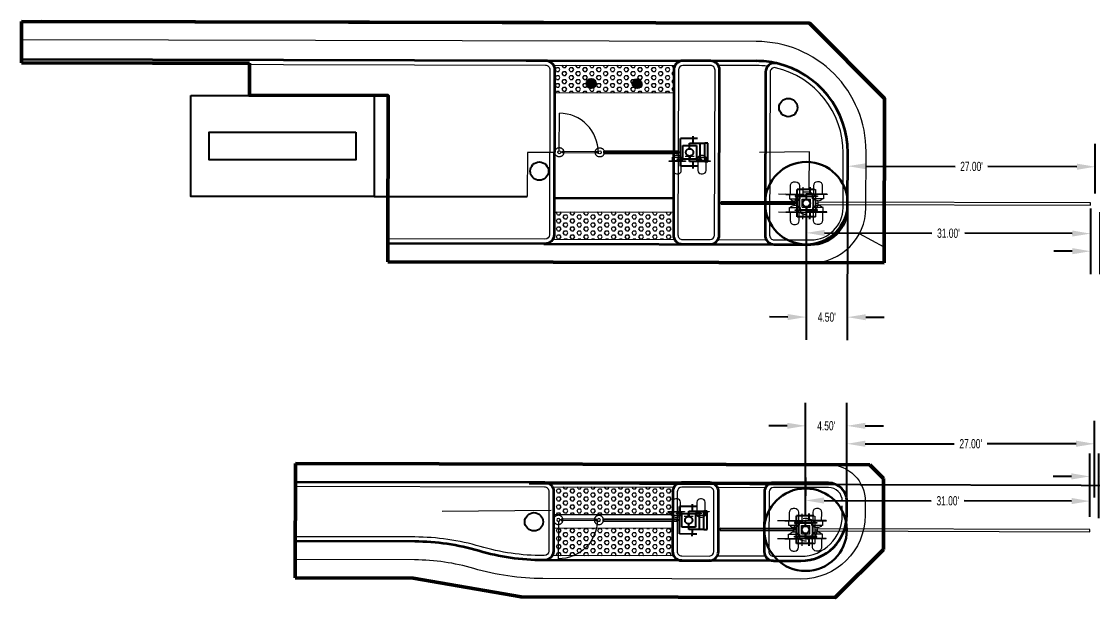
# Model space of a CAD drawing. Extents: x 6427214 to 6444634, y 1882940 to 1890436.
# Drawn here: x 6444254.3 to 6444371.1, y 1883913 to 1883975.8 of the extents above; entities that cross this region are included whole.
import ezdxf
from ezdxf.lldxf.tags import DXFTag

# ---------------------------------------------------------------- set-up
doc = ezdxf.new("R2010")
doc.units = 0
doc.header["$LTSCALE"] = 20
doc.header["$MEASUREMENT"] = 0
doc.linetypes.add('0', pattern=[2, 1, 0, 1])
doc.linetypes.add('DASHED2', pattern=[0.375, 0.25, -0.125])
doc.layers.add('$_VPORT-1', color=11, linetype='Continuous', plot=False)
for name, color, linetype, lineweight, plot in [('00_GID_Arm FDN', 7, 'DASHED2', 13, False), ('00_GID_Ped Gate FDN', 7, 'DASHED2', 13, False), ('C-ROAD_4.5 ft Offset', 210, 'Continuous', 30, False)]:
    doc.layers.add(name, color=color, linetype=linetype, lineweight=lineweight, plot=plot)
for name, color, linetype, lineweight in [('00_GID_Gate Details', 4, 'Continuous', 13), ('00_GID_Ped Swing Gate', 4, 'Continuous', 13), ('C-ROAD-Back of Curb', 102, 'Continuous', 13), ('C-ROAD-CURB', 3, 'Continuous', 35), ('C-ROAD-EG', 3, 'Continuous', 20), ('C-ROAD-FENC', 2, 'METRO FENCELINE1', 20), ('C-ROAD-TRUNCATED DOME', 2, 'Continuous', 13), ('C-ROADWAY SW', 4, 'Continuous', 30), ('C-SAWCUT & JOIN', 50, 'Continuous', 50), ('VF-TOPO-CONC-LIPG-LINE-', 253, 'Continuous', 25)]:
    doc.layers.add(name, color=color, linetype=linetype, lineweight=lineweight)
for name, color, linetype in [('C-FENC', 2, 'METRO FENCELINE1'), ('C-GATE-ARM', 3, '0'), ('C-GATE-PED ARM', 2, '0'), ('C-GATE-SWING', 2, '0'), ('C-RAIL-GATE-ARM', 2, 'Continuous'), ('C-ROAD', 7, 'Continuous'), ('C-SGNL-HS', 3, 'Continuous'), ('C-SGNL-HS-FNC', 2, 'FENCELINE2'), ('P-SIGEQ-POLES', 3, 'Continuous')]:
    doc.layers.add(name, color=color, linetype=linetype)
doc.styles.add('Arial Narrow', font='ARIALN.TTF', dxfattribs={"width": 0.8, "height": 1})
doc.styles.get("Standard").update_dxf_attribs({"font": 'arial.ttf'})
doc.linetypes.add('FENCELINE2', pattern='A,0.25,-0.1,[132,ltypeshp.shx,S=0.1,R=0,X=-0.1,Y=0],-0.1,1', length=1.45)
doc.linetypes.add('METRO FENCELINE1', pattern='A,0.125,-0.05,[133,ltypeshp.shx,S=0.025,R=0,X=-0.05,Y=0],0.125', length=0.3)
tags = doc.linetypes.add('METRO FENCELINE3', pattern='A,0.125,-0.025,["X",Standard,S=0.05,R=0,X=-0.023,Y=-0.025],-0.025,0.125', length=0.3).pattern_tags.tags
tags[6] = DXFTag(74, 10)
doc.dimstyles.new('DIM-20', dxfattribs={"dimscale": 20, "dimtxt": 1, "dimasz": 0.1, "dimexe": 0.125, "dimexo": 0.025, "dimgap": 0.03, "dimtad": 0, "dimzin": 0, "dimdsep": 46, "dimtxsty": 'Arial Narrow', "dimcen": 0.04, "dimclrd": 256, "dimclre": 256, "dimclrt": 256, "dimaunit": 1, "dimadec": 3, "dimazin": 2, "dimtfac": 1, "dimtofl": 0, "dimtmove": 0, "dimatfit": 3, "dimfxl": 1, "dimtfillclr": 256, "dimtolj": 1, "dimtzin": 0, "dimlwd": -1, "dimlwe": -1, "dimarcsym": 0})
pattern_1 = [(0, (0, 0), (0, 0.433012701892), [0.25, -0.5]), (120, (0, 0), (-0.375, -0.216506350946), [0.25, -0.5]), (60, (0.25, 0), (-0.375, 0.216506350946), [0.25, -0.5])]

# ---------------------------------------------------------------- blocks, each defined once
blk = doc.blocks.new('*D925')
at = {"layer": '$_VPORT-1', "transparency": 16777216}
for p, q in [((6444339.88, 1883955.48), (6444339.87, 1883950.24)), ((6444370.88, 1883955.41), (6444370.87, 1883950.16)), ((6444341.88, 1883952.73), (6444353.58, 1883952.71)), ((6444368.88, 1883952.67), (6444357.17, 1883952.7))]:
    blk.add_line(p, q, dxfattribs=at)
for points in [[(6444341.88, 1883953.07), (6444341.88, 1883952.4), (6444339.88, 1883952.74)], [(6444368.88, 1883953), (6444368.88, 1883952.34), (6444370.88, 1883952.66)]]:
    blk.add_solid(points, dxfattribs=at)
at = {"layer": 'Defpoints', "color": 0, "transparency": 16777216}
for p in [(6444339.89, 1883955.98), (6444370.89, 1883955.91), (6444370.88, 1883952.66)]:
    blk.add_point(p, dxfattribs=at)
at = {"layer": '$_VPORT-1', "transparency": 16777216, "insert": (6444355.38, 1883952.7), "char_height": 1, "attachment_point": 5, "rotation": 359.8667, "style": 'Arial Narrow'}
blk.add_mtext("\\A1;31.00'", dxfattribs=at)
blk = doc.blocks.new('*D927')
at = {"layer": '$_VPORT-1', "transparency": 16777216}
for p, q in [((6444339.8, 1883921.98), (6444339.81, 1883926.06)), ((6444370.8, 1883921.91), (6444370.81, 1883925.99)), ((6444341.81, 1883923.55), (6444353.51, 1883923.53)), ((6444368.81, 1883923.49), (6444357.1, 1883923.52))]:
    blk.add_line(p, q, dxfattribs=at)
for points in [[(6444341.81, 1883923.89), (6444341.81, 1883923.22), (6444339.81, 1883923.56)], [(6444368.81, 1883923.83), (6444368.81, 1883923.16), (6444370.81, 1883923.49)]]:
    blk.add_solid(points, dxfattribs=at)
at = {"layer": 'Defpoints', "color": 0, "transparency": 16777216}
for p in [(6444370.81, 1883923.49), (6444339.8, 1883921.48), (6444370.8, 1883921.41)]:
    blk.add_point(p, dxfattribs=at)
at = {"layer": '$_VPORT-1', "transparency": 16777216, "insert": (6444355.31, 1883923.52), "char_height": 1, "attachment_point": 5, "rotation": 359.8708, "style": 'Arial Narrow'}
blk.add_mtext("\\A1;31.00'", dxfattribs=at)
blk = doc.blocks.new('*D929')
at = {"layer": '$_VPORT-1', "transparency": 16777216}
for p, q in [((6444344.39, 1883957.09), (6444344.4, 1883962.51)), ((6444371.39, 1883957.03), (6444371.4, 1883962.45)), ((6444346.4, 1883960.01), (6444356.1, 1883959.99)), ((6444369.4, 1883959.95), (6444359.69, 1883959.98))]:
    blk.add_line(p, q, dxfattribs=at)
for points in [[(6444346.4, 1883960.34), (6444346.39, 1883959.68), (6444344.4, 1883960.01)], [(6444369.4, 1883960.29), (6444369.39, 1883959.62), (6444371.4, 1883959.95)]]:
    blk.add_solid(points, dxfattribs=at)
at = {"layer": 'Defpoints', "color": 0, "transparency": 16777216}
for p in [(6444371.4, 1883959.95), (6444344.39, 1883956.59), (6444371.39, 1883956.53)]:
    blk.add_point(p, dxfattribs=at)
at = {"layer": '$_VPORT-1', "transparency": 16777216, "insert": (6444357.9, 1883959.98), "char_height": 1, "attachment_point": 5, "rotation": 359.8614, "style": 'Arial Narrow'}
blk.add_mtext("\\A1;27.00'", dxfattribs=at)
blk = doc.blocks.new('*D931')
at = {"layer": '$_VPORT-1', "transparency": 16777216}
for p, q in [((6444339.88, 1883955.48), (6444339.85, 1883941.06)), ((6444344.38, 1883955.47), (6444344.35, 1883941.05)), ((6444337.86, 1883943.56), (6444335.86, 1883943.57)), ((6444346.36, 1883943.54), (6444348.36, 1883943.54))]:
    blk.add_line(p, q, dxfattribs=at)
for points in [[(6444337.86, 1883943.89), (6444337.86, 1883943.23), (6444339.86, 1883943.56)], [(6444346.36, 1883943.87), (6444346.36, 1883943.21), (6444344.36, 1883943.55)]]:
    blk.add_solid(points, dxfattribs=at)
at = {"layer": 'Defpoints', "color": 0, "transparency": 16777216}
for p in [(6444339.89, 1883955.98), (6444344.39, 1883955.97), (6444344.36, 1883943.55)]:
    blk.add_point(p, dxfattribs=at)
at = {"layer": '$_VPORT-1', "transparency": 16777216, "insert": (6444342.11, 1883943.55), "char_height": 1, "attachment_point": 5, "rotation": 359.8659, "style": 'Arial Narrow'}
blk.add_mtext("\\A1;4.50'", dxfattribs=at)
blk = doc.blocks.new('*D932')
at = {"layer": '$_VPORT-1', "transparency": 16777216}
for p, q in [((6444370.89, 1883955.28), (6444370.89, 1883948.24)), ((6444371.88, 1883954.99), (6444371.88, 1883948.24)), ((6444368.89, 1883950.74), (6444366.89, 1883950.74)), ((6444373.88, 1883950.74), (6444375.88, 1883950.74))]:
    blk.add_line(p, q, dxfattribs=at)
for points in [[(6444368.89, 1883951.08), (6444368.89, 1883950.41), (6444370.89, 1883950.74)], [(6444373.88, 1883951.08), (6444373.88, 1883950.41), (6444371.88, 1883950.74)]]:
    blk.add_solid(points, dxfattribs=at)
at = {"layer": 'Defpoints', "color": 0, "transparency": 16777216}
for p in [(6444370.89, 1883955.78), (6444371.88, 1883955.49), (6444371.88, 1883950.74)]:
    blk.add_point(p, dxfattribs=at)
at = {"layer": '$_VPORT-1', "transparency": 16777216, "insert": (6444377.39, 1883950.74), "char_height": 1, "attachment_point": 5, "style": 'Arial Narrow'}
blk.add_mtext("\\A1;1.00'", dxfattribs=at)
blk = doc.blocks.new('*D933')
at = {"layer": '$_VPORT-1', "transparency": 16777216}
for p, q in [((6444370.8, 1883921.78), (6444370.8, 1883928.68)), ((6444371.8, 1883921.62), (6444371.8, 1883928.68)), ((6444368.8, 1883926.18), (6444366.8, 1883926.18)), ((6444373.8, 1883926.18), (6444375.8, 1883926.18))]:
    blk.add_line(p, q, dxfattribs=at)
for points in [[(6444368.8, 1883926.52), (6444368.8, 1883925.85), (6444370.8, 1883926.18)], [(6444373.8, 1883926.52), (6444373.8, 1883925.85), (6444371.8, 1883926.18)]]:
    blk.add_solid(points, dxfattribs=at)
at = {"layer": 'Defpoints', "color": 0, "transparency": 16777216}
for p in [(6444371.8, 1883926.18), (6444370.8, 1883921.28), (6444371.8, 1883921.12)]:
    blk.add_point(p, dxfattribs=at)
at = {"layer": '$_VPORT-1', "transparency": 16777216, "insert": (6444377.31, 1883926.18), "char_height": 1, "attachment_point": 5, "style": 'Arial Narrow'}
blk.add_mtext("\\A1;1.00'", dxfattribs=at)
blk = doc.blocks.new('*U968')
for p, q in [((1.2, 2.56), (1.68, 2.56)), ((1.68, 2.81), (1.68, 2.06)), ((1.68, 2.56), (3.08, 2.56)), ((3.08, 2.56), (3.08, -0.44)), ((0.08, 2.06), (0.08, 0.06)), ((0.43, 2.06), (0.08, 2.06)), ((0.43, 2.06), (0.43, 0.06)), ((0.43, 2.06), (2.08, 2.06)), ((0.91, 2.06), (0.91, 0.06)), ((1.33, 0.31), (1.33, 1.81)), ((1.33, 1.81), (2.83, 1.81)), ((2.08, 2.06), (2.08, 1.46)), ((2.83, 1.81), (2.83, 0.31)), ((3.38, 1.19), (11.38, 1.19)), ((3.38, 0.94), (3.38, 1.19)), ((11.38, 1.19), (11.38, 0.94)), ((0.08, 0.06), (0.43, 0.06)), ((2.08, 0.06), (0.43, 0.06)), ((2.83, 0.31), (1.33, 0.31)), ((1.68, 0.06), (1.68, -0.69)), ((2.08, 0.66), (2.08, 0.06)), ((3.08, 1.06), (3.38, 1.06)), ((11.38, 0.94), (3.38, 0.94)), ((1.2, -0.44), (1.68, -0.44)), ((1.68, -0.44), (3.08, -0.44))]:
    blk.add_line(p, q)
blk.add_circle((2.08, 1.06), 0.4)
blk = doc.blocks.new('*D922')
at = {"layer": '$_VPORT-1', "transparency": 16777216}
for p, q in [((6444339.8, 1883921.98), (6444339.8, 1883934.2)), ((6444344.31, 1883923.97), (6444344.31, 1883934.2)), ((6444337.8, 1883931.7), (6444335.8, 1883931.7)), ((6444346.31, 1883931.7), (6444348.31, 1883931.7))]:
    blk.add_line(p, q, dxfattribs=at)
for points in [[(6444337.8, 1883932.03), (6444337.8, 1883931.37), (6444339.8, 1883931.7)], [(6444346.31, 1883932.03), (6444346.31, 1883931.37), (6444344.31, 1883931.7)]]:
    blk.add_solid(points, dxfattribs=at)
at = {"layer": 'Defpoints', "color": 0, "transparency": 16777216}
for p in [(6444344.31, 1883931.7), (6444344.31, 1883923.47), (6444339.8, 1883921.48)]:
    blk.add_point(p, dxfattribs=at)
at = {"layer": '$_VPORT-1', "transparency": 16777216, "insert": (6444342.05, 1883931.7), "char_height": 1, "attachment_point": 5, "style": 'Arial Narrow'}
blk.add_mtext("\\A1;4.50'", dxfattribs=at)
blk = doc.blocks.new('*D924')
at = {"layer": '$_VPORT-1', "transparency": 16777216}
for p, q in [((6444344.31, 1883923.97), (6444344.31, 1883932.24)), ((6444371.31, 1883923.9), (6444371.31, 1883932.24)), ((6444346.31, 1883929.74), (6444356.01, 1883929.74)), ((6444369.31, 1883929.74), (6444359.61, 1883929.74))]:
    blk.add_line(p, q, dxfattribs=at)
for points in [[(6444346.31, 1883930.08), (6444346.31, 1883929.41), (6444344.31, 1883929.74)], [(6444369.31, 1883930.08), (6444369.31, 1883929.41), (6444371.31, 1883929.74)]]:
    blk.add_solid(points, dxfattribs=at)
at = {"layer": 'Defpoints', "color": 0, "transparency": 16777216}
for p in [(6444371.31, 1883929.74), (6444344.31, 1883923.47), (6444371.31, 1883923.4)]:
    blk.add_point(p, dxfattribs=at)
at = {"layer": '$_VPORT-1', "transparency": 16777216, "insert": (6444357.81, 1883929.74), "char_height": 1, "attachment_point": 5, "style": 'Arial Narrow'}
blk.add_mtext("\\A1;27.00'", dxfattribs=at)
blk = doc.blocks.new('Swing Gate')
at = {"layer": '00_GID_Ped Gate FDN'}
for centre in [(-5.67, 0.02), (-1.25, 0)]:
    blk.add_circle(centre, 0.5, dxfattribs=at)
at = {"layer": '00_GID_Ped Swing Gate', "flags": 128}
for points in [[(-5.37, 0.1), (-1.61, 0.08)], [(-1.53, 0), (-1.42, 0)], [(-5.38, -0.06), (-1.61, -0.08)], [(-1.25, -0.17), (-1.27, -4.25)]]:
    blk.add_lwpolyline(points, dxfattribs=at)
at = {"layer": '00_GID_Ped Swing Gate'}
for centre, radius in [((-5.67, 0.02), 0.167), ((-5.37, 0.02), 0.0833), ((-1.61, 0), 0.0833), ((-1.25, 0), 0.167)]:
    blk.add_circle(centre, radius, dxfattribs=at)
blk.add_arc((-1.25, 0), 4.25, 179.7439, 269.7439, dxfattribs=at)
blk = doc.blocks.new('*U949')
at = {"layer": '00_GID_Arm FDN', "ltscale": 0.25}
blk.add_circle((0, 0), 1.25, dxfattribs=at)
at = {"layer": '00_GID_Gate Details'}
for p, q in [((31, 0.12), (1.3, 0.12)), ((31, -0.13), (31, 0.12)), ((1.3, -0.13), (31, -0.13))]:
    blk.add_line(p, q, dxfattribs=at)
for points in [[(-1.75, 0.95), (-1.75, 1.91, -0.414235), (-1.33, 2.33), (-1.19, 2.33, -0.41414), (-0.77, 1.91), (-0.77, 0.95)], [(1.75, 0.95), (1.75, 1.91, 0.414235), (1.33, 2.33), (1.19, 2.33, 0.41414), (0.77, 1.91), (0.77, 0.95)], [(-1.75, 0.48, 0.509158), (-0.77, 0.48, 2.513902)], [(1.75, 0.48, -0.509158), (0.77, 0.48, -2.513902)], [(-1.75, -0.48, -0.509158), (-0.77, -0.48, -2.513902)], [(-1.75, -1), (-1.75, -1.91, 0.414235), (-1.33, -2.33), (-1.19, -2.33, 0.41414), (-0.77, -1.91), (-0.77, -1)], [(1.75, -0.48, 0.509158), (0.77, -0.48, 2.513902)], [(1.75, -1), (1.75, -1.91, -0.414235), (1.33, -2.33), (1.19, -2.33, -0.41414), (0.77, -1.91), (0.77, -1)]]:
    blk.add_lwpolyline(points, format="xyb", dxfattribs=at)
for points in [[(-0.88, 1.5), (-0.4, 1.5)], [(-0.4, 1.75), (-0.4, 1)], [(-0.4, 1.5), (1, 1.5)], [(1, 1.5), (1, -1.5)], [(-3.05, 1), (0, 1), (0, 0.4)], [(-2.25, 1), (-2.25, 0.95)], [(-2.25, 0.95), (-0.28, 0.95)], [(-2.24, 1), (-0.28, 1)], [(-1.85, 0.95), (-1.85, 0.48), (-0.67, 0.48), (-0.67, 0.67)], [(-0.07, 0.8), (-1.22, 0.8), (-1.22, 0.72), (-0.07, 0.72)], [(-0.67, 0.76), (-0.67, 0.95)], [(-0.45, 0.45), (0.45, 0.45)], [(-0.45, -0.45), (-0.45, 0.45)], [(-0.28, 0.95), (-0.28, 1)], [(0.07, 0.8), (1.22, 0.8), (1.22, 0.72), (0.07, 0.72)], [(0.28, 0.95), (0.28, 1)], [(2.25, 1), (0.28, 1)], [(2.25, 0.95), (0.28, 0.95)], [(0.45, -0.45), (0.45, 0.45)], [(1.85, 0.95), (1.85, 0.48), (0.67, 0.48), (0.67, 0.67)], [(0.67, 0.76), (0.67, 0.95)], [(1, 0), (1.3, 0)], [(1.3, -0.12), (1.3, 0.12)], [(2.25, 1), (2.25, 0.95)], [(0, -0.4), (0, -1), (-3.05, -1)], [(-2.25, -1), (-2.25, -0.95)], [(-2.25, -0.95), (-0.44, -0.96)], [(-2.25, -1), (-0.44, -1)], [(-1.85, -0.95), (-1.85, -0.48), (-0.67, -0.48), (-0.67, -0.67)], [(-0.07, -0.8), (-1.22, -0.8), (-1.22, -0.72), (-0.07, -0.72)], [(-0.67, -0.76), (-0.67, -0.95)], [(-0.45, -0.45), (0.45, -0.45)], [(-0.44, -0.96), (-0.44, -1)], [(-0.4, -1), (-0.4, -1.75)], [(0.07, -0.8), (1.22, -0.8), (1.22, -0.72), (0.07, -0.72)], [(0.28, -0.95), (0.28, -1)], [(2.25, -0.95), (0.28, -0.95)], [(2.25, -1), (0.28, -1)], [(1.85, -0.95), (1.85, -0.48), (0.67, -0.48), (0.67, -0.67)], [(0.67, -0.76), (0.67, -0.95)], [(2.25, -1), (2.25, -0.95)], [(-0.4, -1.5), (1, -1.5)]]:
    blk.add_lwpolyline(points, dxfattribs=at)
blk.add_lwpolyline([(1, 0.75), (1, -0.75, -0.414214), (0.75, -1), (-0.75, -1, -0.414214), (-1, -0.75), (-1, 0.75, -0.414214), (-0.75, 1), (0.75, 1, -0.414214)], format="xyb", close=True, dxfattribs=at)
for centre, radius in [((0, 0), 0.4), ((0, 0.76), 0.0779), ((0, -0.76), 0.0779)]:
    blk.add_circle(centre, radius, dxfattribs=at)
for points in [[(-0.04, 0.45), (-0.04, 0.45), (-0.04, 0.7), (-0.04, 0.7)], [(0.04, 0.45), (0.04, 0.45), (0.04, 0.7), (0.04, 0.7)], [(-0.04, -0.45), (-0.04, -0.45), (-0.04, -0.7), (-0.04, -0.7)], [(0.04, -0.45), (0.04, -0.45), (0.04, -0.7), (0.04, -0.7)]]:
    blk.add_open_spline(points, degree=3, dxfattribs=at)
at = {"layer": 'C-ROAD_4.5 ft Offset'}
blk.add_circle((0, 0), 4.5, dxfattribs=at)
blk = doc.blocks.new('*U921')
for p, q in [((3.38, 1.19), (11.38, 1.19)), ((11.38, 1.19), (11.38, 0.94)), ((11.38, 0.94), (3.38, 0.94))]:
    blk.add_line(p, q)
for points in [[(1.2, 2.56), (1.68, 2.56)], [(1.68, 2.81), (1.68, 2.06)], [(1.68, 2.56), (3.08, 2.56)], [(3.08, 2.56), (3.08, -0.44)], [(1.68, 2.06), (2.08, 2.06), (2.08, 1.46)], [(3.38, 0.94), (3.38, 1.19)], [(2.08, 0.66), (2.08, 0.06), (1.68, 0.06)], [(1.68, 0.06), (1.68, -0.69)], [(3.08, 1.06), (3.38, 1.06)], [(1.2, -0.44), (1.68, -0.44)], [(1.68, -0.44), (3.08, -0.44)]]:
    blk.add_lwpolyline(points)
blk.add_lwpolyline([(1.33, 0.31), (1.33, 1.81), (2.83, 1.81), (2.83, 0.31)], close=True)
blk.add_circle((2.08, 1.06), 0.4)
blk = doc.blocks.new('A$Cabb8c628')
at = {"layer": '00_GID_Gate Details'}
for points in [[(-1.71, 0.2), (-0.73, 0.2), (-0.73, -0.2), (-1.71, -0.2)], [(-1.22, 0.04), (1.22, 0.04), (1.22, -0.04), (-1.22, -0.04)], [(-0.04, 0.31), (0.04, 0.31), (0.04, 0.06), (-0.04, 0.06)], [(0.73, 0.2), (1.71, 0.2), (1.71, -0.2), (0.73, -0.2)], [(-2.04, -0.19), (-0.41, -0.19), (-0.41, -0.24), (-2.04, -0.24)], [(0.41, -0.2), (2.04, -0.2), (2.04, -0.24), (0.41, -0.24)]]:
    blk.add_lwpolyline(points, close=True, dxfattribs=at)
for points in [[(-1.63, 0.2), (-1.63, -1.24, 0.414235), (-1.28, -1.59), (-1.17, -1.59, 0.41414), (-0.82, -1.24), (-0.82, 0.2, 0.509158)], [(0.82, 0.2), (0.81, -1.25, 0.414235), (1.16, -1.6), (1.28, -1.6, 0.41414), (1.63, -1.25), (1.63, 0.19, 0.509158)]]:
    blk.add_lwpolyline(points, format="xyb", close=True, dxfattribs=at)
blk.add_lwpolyline([(-0.45, 0.31), (0.45, 0.31)], dxfattribs=at)
blk.add_circle((0, 0), 0.0779, dxfattribs=at)

msp = doc.modelspace()

# ---------------------------------------------------------------- hatches: boundary and pattern name
at = {"layer": 'C-ROAD'}
h = msp.add_hatch(color=256, dxfattribs=at)
h.dxf.hatch_style = 1
edge = h.paths.add_edge_path()
edge.add_arc((6444316.417, 1883969.028), 0.5, 0, 360)
h = msp.add_hatch(color=256, dxfattribs=at)
h.dxf.hatch_style = 1
edge = h.paths.add_edge_path()
edge.add_arc((6444321.417, 1883969.017), 0.5, 0, 360)
at = {"layer": 'C-ROAD-TRUNCATED DOME'}
h = msp.add_hatch(dxfattribs=at)
h.set_pattern_fill('HEX', color=253, scale=2)
h.set_pattern_definition([(0, (-0.119, 6.1248), (0, 0.433012701892), [0.25, -0.5]), (120, (-0.119, 6.1248), (-0.375, -0.216506350946), [0.25, -0.5]), (60, (0.131, 6.1248), (-0.375, 0.216506350946), [0.25, -0.5])])
h.paths.add_polyline_path([(6444312.288, 1883971.038), (6444312.421, 1883970.54), (6444312.414, 1883968.038), (6444325.414, 1883968.007), (6444325.42, 1883970.507), (6444325.556, 1883971.007)])
h = msp.add_hatch(dxfattribs=at)
h.set_pattern_fill('HEX', color=253, scale=2)
h.set_pattern_definition(pattern_1)
h.paths.add_polyline_path([(6444325.383, 1883955.012), (6444312.383, 1883955.043), (6444312.377, 1883952.543), (6444312.242, 1883952.043), (6444325.516, 1883952.001), (6444325.377, 1883952.51)])
h = msp.add_hatch(dxfattribs=at)
h.set_pattern_fill('HEX', color=253, scale=2)
h.set_pattern_definition(pattern_1)
h.paths.add_polyline_path([(6444312.176, 1883925.043), (6444312.309, 1883924.543), (6444312.303, 1883922.043), (6444325.303, 1883922.012), (6444325.309, 1883924.513), (6444325.444, 1883925.012)])
h = msp.add_hatch(dxfattribs=at)
h.set_pattern_fill('HEX', color=253, scale=2)
h.set_pattern_definition(pattern_1)
h.paths.add_polyline_path([(6444325.426, 1883917.512), (6444325.294, 1883918.013), (6444325.3, 1883920.512), (6444312.3, 1883920.543), (6444312.294, 1883918.043), (6444312.158, 1883917.543)])

# ---------------------------------------------------------------- linework, layer by layer
at = {"layer": 'C-FENC'}
msp.add_line((6444292.741, 1883956.723), (6444309.442, 1883956.723), dxfattribs=at)
at = {"layer": 'C-ROAD'}
for centre in [(6444316.417, 1883969.028), (6444321.417, 1883969.017)]:
    msp.add_circle(centre, 0.5, dxfattribs=at)
at = {"layer": 'C-ROAD-Back of Curb', "lineweight": 0}
for p, q in [((6444325.426, 1883917.512), (6444312.158, 1883917.543)), ((6444335.426, 1883917.489), (6444330.158, 1883917.501))]:
    msp.add_line(p, q, dxfattribs=at)
for points in [[(6444284.161, 1883925.109), (6444311.31, 1883925.045, -0.4142377), (6444311.809, 1883924.544), (6444311.794, 1883918.044, -0.4141894), (6444311.292, 1883917.545), (6444311.163, 1883917.546, -0.0710678), (6444304.305, 1883918.542, 0.0710679), (6444297.167, 1883919.578), (6444284.148, 1883919.609)], [(6444343.807, 1883923.469, 0.4142374), (6444342.31, 1883924.973), (6444336.31, 1883924.987, 0.4141898), (6444335.809, 1883924.488), (6444335.793, 1883917.988, 0.4142377), (6444336.292, 1883917.487), (6444339.293, 1883917.48, 0.4141894), (6444343.803, 1883921.969), (6444343.806, 1883922.969)]]:
    msp.add_lwpolyline(points, format="xyb", dxfattribs=at)
for points in [[(6444312.176, 1883925.043), (6444325.444, 1883925.012)], [(6444330.176, 1883925.001), (6444335.444, 1883924.989)]]:
    msp.add_lwpolyline(points, dxfattribs=at)
msp.add_lwpolyline([(6444329.809, 1883924.502, 0.4142378), (6444329.31, 1883925.003), (6444326.31, 1883925.01, 0.4141894), (6444325.809, 1883924.511), (6444325.794, 1883918.011, 0.4142377), (6444326.292, 1883917.51), (6444329.292, 1883917.503, 0.4141894), (6444329.794, 1883918.002)], format="xyb", close=True, dxfattribs=at)
at = {"layer": 'C-ROAD-CURB', "lineweight": 0}
msp.add_line((6444334.421, 1883970.986), (6444330.288, 1883970.996), dxfattribs=at)
at = {"layer": 'C-ROAD-CURB'}
for p, q in [((6444342.311, 1883925.473), (6444336.312, 1883925.487)), ((6444335.309, 1883924.489), (6444335.293, 1883917.989)), ((6444344.303, 1883921.968), (6444344.307, 1883923.468)), ((6444344.306, 1883922.968), (6444344.307, 1883923.468)), ((6444326.291, 1883917.01), (6444311.291, 1883917.045)), ((6444336.291, 1883916.987), (6444329.291, 1883917.003)), ((6444336.291, 1883916.987), (6444339.291, 1883916.98))]:
    msp.add_line(p, q, dxfattribs=at)
at = {"layer": 'C-ROAD-CURB', "lineweight": 0}
msp.add_lwpolyline([(6444254.272, 1883971.174), (6444311.422, 1883971.04, -0.4142374), (6444311.921, 1883970.539), (6444311.877, 1883952.544, -0.4141898), (6444311.376, 1883952.045), (6444294.23, 1883952.085)], format="xyb", dxfattribs=at)
at = {"layer": 'C-ROAD-CURB'}
for points in [[(6444254.273, 1883971.674), (6444311.423, 1883971.54, -0.4142374), (6444312.421, 1883970.538), (6444312.377, 1883952.543, -0.4141898), (6444311.375, 1883951.545), (6444294.229, 1883951.585)], [(6444284.162, 1883925.609), (6444311.312, 1883925.545, -0.4142377), (6444312.309, 1883924.543), (6444312.294, 1883918.043, -0.4141894), (6444311.291, 1883917.045), (6444311.161, 1883917.046, -0.0710678), (6444304.164, 1883918.062, 0.0710679), (6444297.166, 1883919.078), (6444284.147, 1883919.109)]]:
    msp.add_lwpolyline(points, format="xyb", dxfattribs=at)
for points in [[(6444309.307, 1883971.545), (6444334.422, 1883971.486)], [(6444311.24, 1883951.545), (6444336.375, 1883951.487)]]:
    msp.add_lwpolyline(points, dxfattribs=at)
at = {"layer": 'C-ROAD-CURB', "lineweight": 0}
for points in [[(6444312.288, 1883971.038), (6444325.556, 1883971.007)], [(6444312.242, 1883952.043), (6444325.51, 1883952.012)], [(6444330.242, 1883952.001), (6444335.51, 1883951.989)]]:
    msp.add_lwpolyline(points, dxfattribs=at)
at = {"layer": 'C-ROAD-CURB'}
for points in [[(6444329.423, 1883971.498), (6444326.423, 1883971.505, 0.4141898), (6444325.42, 1883970.507), (6444325.377, 1883952.512, 0.4142374), (6444326.375, 1883951.51), (6444329.375, 1883951.503, 0.4141898), (6444330.377, 1883952.501), (6444330.42, 1883970.496, 0.4142374)], [(6444335.377, 1883952.489, 0.4142374), (6444336.375, 1883951.487), (6444340.375, 1883951.477, 0.4141898), (6444344.384, 1883955.468), (6444344.399, 1883961.462, 0.3500011), (6444336.644, 1883971.231, 0.4814803), (6444335.42, 1883970.259)], [(6444330.309, 1883924.501, 0.4142378), (6444329.312, 1883925.503), (6444326.312, 1883925.51, 0.4141894), (6444325.309, 1883924.513), (6444325.294, 1883918.013, 0.4142377), (6444326.291, 1883917.01), (6444329.291, 1883917.003, 0.4141894), (6444330.294, 1883918.001)]]:
    msp.add_lwpolyline(points, format="xyb", close=True, dxfattribs=at)
at = {"layer": 'C-ROAD-CURB', "lineweight": 0}
for points in [[(6444329.422, 1883970.998), (6444326.422, 1883971.005, 0.4141898), (6444325.92, 1883970.506), (6444325.877, 1883952.511, 0.4142374), (6444326.376, 1883952.01), (6444329.376, 1883952.003, 0.4141898), (6444329.877, 1883952.502), (6444329.92, 1883970.497, 0.4142374)], [(6444335.877, 1883952.488, 0.4142374), (6444336.376, 1883951.987), (6444340.376, 1883951.977, 0.4141898), (6444343.884, 1883955.469), (6444343.899, 1883961.463, 0.3500011), (6444336.532, 1883970.744, 0.4814803), (6444335.92, 1883970.258)]]:
    msp.add_lwpolyline(points, format="xyb", close=True, dxfattribs=at)
at = {"layer": 'C-ROAD-CURB', "flags": 128}
for points in [[(6444311.181, 1883925.545), (6444326.312, 1883925.51)], [(6444329.312, 1883925.503), (6444336.312, 1883925.487)]]:
    msp.add_lwpolyline(points, dxfattribs=at)
at = {"layer": 'C-ROAD-CURB', "lineweight": 0}
msp.add_arc((6444334.399, 1883961.486), 9.5, 82.39004, 89.86608, dxfattribs=at)
at = {"layer": 'C-ROAD-CURB'}
for centre, radius, start, end in [((6444334.399, 1883961.486), 10, 77.02183, 89.86608), ((6444336.309, 1883924.487), 1, 89.86608, 179.86142), ((6444342.307, 1883923.473), 2, 359.86142, 89.86608), ((6444339.303, 1883921.98), 5, 269.86614, 359.86142), ((6444336.293, 1883917.987), 1, 179.86142, 269.86614)]:
    msp.add_arc(centre, radius, start, end, dxfattribs=at)
at = {"layer": 'C-ROAD-EG'}
for p, q in [((6444294.224, 1883949.585), (6444340.37, 1883949.477)), ((6444284.166, 1883927.609), (6444342.316, 1883927.473))]:
    msp.add_line(p, q, dxfattribs=at)
for points in [[(6444340.37, 1883949.477, 0.4141898), (6444346.384, 1883955.463), (6444346.399, 1883961.586, 0.4142506), (6444334.427, 1883973.615), (6444254.278, 1883973.799)], [(6444342.316, 1883927.473, -0.4142374), (6444346.307, 1883923.463), (6444346.303, 1883921.963, -0.4141894), (6444339.287, 1883914.98), (6444311.157, 1883915.046, -0.0710678), (6444303.599, 1883916.143, 0.0710679), (6444297.162, 1883917.078), (6444284.142, 1883917.109)]]:
    msp.add_lwpolyline(points, format="xyb", dxfattribs=at)
msp.add_lwpolyline([(6444348.374, 1883951.182), (6444345.669, 1883952.636)], dxfattribs=at)
at = {"layer": 'C-ROAD-FENC', "flags": 128}
for points in [[(6444312.433, 1883961.513), (6444309.454, 1883961.518), (6444309.442, 1883956.723)], [(6444340.189, 1883957.478), (6444340.215, 1883961.567), (6444334.773, 1883961.505)], [(6444312.054, 1883922.463), (6444300.156, 1883922.353)]]:
    msp.add_lwpolyline(points, dxfattribs=at)
at = {"layer": 'C-ROAD-TRUNCATED DOME'}
msp.add_line((6444325.3, 1883920.512), (6444312.3, 1883920.543), dxfattribs=at)
for points in [[(6444312.414, 1883968.038), (6444325.414, 1883968.007)], [(6444312.383, 1883955.043), (6444325.383, 1883955.012)]]:
    msp.add_lwpolyline(points, dxfattribs=at)
at = {"layer": 'C-ROAD-TRUNCATED DOME', "flags": 128}
msp.add_lwpolyline([(6444312.303, 1883922.043), (6444325.303, 1883922.012)], dxfattribs=at)
at = {"layer": 'C-ROADWAY SW'}
msp.add_lwpolyline([(6444312.387, 1883956.543), (6444325.387, 1883956.512)], dxfattribs=at)
at = {"layer": 'C-SAWCUT & JOIN'}
for p, q in [((6444279.139, 1883971.242), (6444254.272, 1883971.299)), ((6444294.224, 1883949.585), (6444348.37, 1883949.459)), ((6444346.801, 1883927.462), (6444284.166, 1883927.609)), ((6444348.313, 1883925.944), (6444346.801, 1883927.462)), ((6444348.294, 1883918.23), (6444348.313, 1883925.944))]:
    msp.add_line(p, q, dxfattribs=at)
for points in [[(6444254.272, 1883971.299), (6444254.283, 1883975.799)], [(6444311.217, 1883975.668), (6444254.283, 1883975.799)], [(6444348.37, 1883949.459), (6444348.413, 1883967.38), (6444340.231, 1883975.602), (6444256.433, 1883975.794)], [(6444348.294, 1883918.23), (6444343.01, 1883912.971), (6444308.764, 1883913.051), (6444296.988, 1883915.079), (6444284.137, 1883915.109)]]:
    msp.add_lwpolyline(points, dxfattribs=at)
at = {"layer": 'C-SAWCUT & JOIN', "flags": 128}
for points in [[(6444279.139, 1883971.242), (6444279.139, 1883967.755), (6444294.267, 1883967.72), (6444294.224, 1883949.585)], [(6444284.166, 1883927.609), (6444284.137, 1883915.109)]]:
    msp.add_lwpolyline(points, dxfattribs=at)
at = {"layer": 'C-SGNL-HS'}
msp.add_lwpolyline([(6444290.757, 1883963.723), (6444290.757, 1883960.723), (6444274.757, 1883960.723), (6444274.757, 1883963.723)], close=True, dxfattribs=at)
at = {"layer": 'C-SGNL-HS-FNC', "linetype": 'METRO FENCELINE3'}
msp.add_lwpolyline([(6444272.757, 1883967.723), (6444292.757, 1883967.723), (6444292.757, 1883956.723), (6444272.757, 1883956.723)], close=True, dxfattribs=at)
at = {"layer": 'P-SIGEQ-POLES'}
for centre in [(6444337.911, 1883966.409), (6444310.766, 1883959.473), (6444310.171, 1883921.231)]:
    msp.add_circle(centre, 1, dxfattribs=at)
at = {"layer": 'VF-TOPO-CONC-LIPG-LINE-'}
msp.add_lwpolyline([(6444309.66, 1883925.403), (6444405.965, 1883925.133)], dxfattribs=at)

# ---------------------------------------------------------------- block references
at = {"layer": '00_GID_Gate Details', "xscale": 1.1}
msp.add_blockref('A$Cabb8c628', (6444327.149, 1883960.78), dxfattribs=at)
at = {"layer": '00_GID_Gate Details', "xscale": 1.1, "rotation": 180}
msp.add_blockref('A$Cabb8c628', (6444327.051, 1883922.135), dxfattribs=at)
at = {"layer": 'C-GATE-ARM', "rotation": 359.8269893736583}
for p in [(6444339.886, 1883955.978), (6444339.799, 1883920.369)]:
    msp.add_blockref('*U949', p, dxfattribs=at)
at = {"layer": 'C-GATE-PED ARM'}
for p, rotation in [((6444329.228, 1883962.581), 180), ((6444329.133, 1883922.458), 179.863972916254)]:
    msp.add_blockref('*U968', p, dxfattribs=dict(at, rotation=rotation))
at = {"layer": 'C-GATE-SWING', "rotation": 180.0017661844848}
msp.add_blockref('Swing Gate', (6444311.682, 1883961.536), dxfattribs=at)
at = {"layer": 'C-GATE-SWING', "xscale": -1, "rotation": 359.4878605399447}
msp.add_blockref('Swing Gate', (6444311.585, 1883921.456), dxfattribs=at)
at = {"layer": 'C-RAIL-GATE-ARM', "rotation": 179.7770647751445}
for p in [(6444341.969, 1883957.035), (6444341.882, 1883921.425)]:
    msp.add_blockref('*U921', p, dxfattribs=at)

# ---------------------------------------------------------------- dimensions: what is measured, and where the dimension line sits
at = {"layer": '$_VPORT-1'}
for p1, p2, distance, picture, middle in [((6444344.387, 1883956.59), (6444371.387, 1883956.525), 3.423, '*D929', (6444357.895, 1883959.981)), ((6444339.886, 1883955.978), (6444344.385, 1883955.968), -12.422, '*D931', (6444342.107, 1883943.551)), ((6444339.886, 1883955.978), (6444370.886, 1883955.906), -3.241, '*D925', (6444355.378, 1883952.701)), ((6444339.802, 1883921.479), (6444370.802, 1883921.409), 2.079, '*D927', (6444355.307, 1883923.523))]:
    dim = msp.add_aligned_dim(p1=p1, p2=p2, distance=distance, dimstyle='DIM-20', override={"dimpost": "'"}, dxfattribs=at)
    dim.commit()
    dim.dimension.update_dxf_attribs({"geometry": picture, "text_midpoint": middle})
for base, p1, p2, picture, middle in [((6444371.884, 1883950.743), (6444370.886, 1883955.78), (6444371.884, 1883955.492), '*D932', (6444377.392, 1883950.743)), ((6444344.3068, 1883931.6987), (6444339.8019, 1883921.4786), (6444344.3068, 1883923.4679), '*D922', (6444342.0544, 1883931.6987)), ((6444371.307, 1883929.743), (6444344.307, 1883923.468), (6444371.307, 1883923.403), '*D924', (6444357.807, 1883929.743)), ((6444371.801, 1883926.182), (6444370.802, 1883921.282), (6444371.801, 1883921.118), '*D933', (6444377.309, 1883926.182))]:
    dim = msp.add_linear_dim(base=base, p1=p1, p2=p2, dimstyle='DIM-20', override={"dimpost": "'"}, dxfattribs=at)
    dim.commit()
    dim.dimension.update_dxf_attribs({"geometry": picture, "text_midpoint": middle})

doc.saveas('drawing.dxf')
